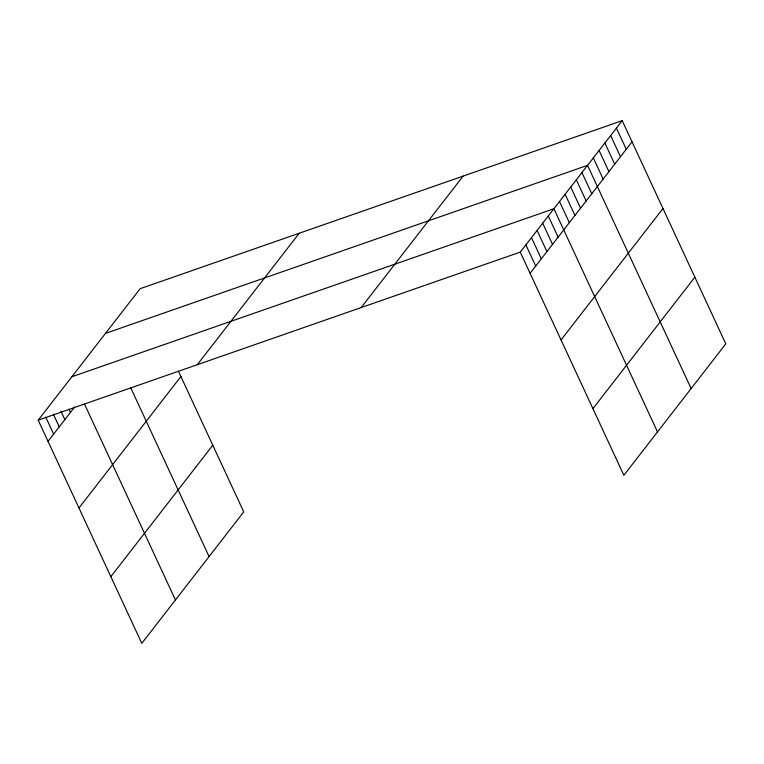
<?xml version="1.0" encoding="UTF-8"?>
<svg xmlns="http://www.w3.org/2000/svg" width="764" height="764" viewBox="0 0 764 764"><rect width="100%" height="100%" fill="white"/><g stroke="black" fill="none" stroke-linecap="round" stroke-linejoin="round"><path stroke-width="1.15" d="M178.489 371.333L243.735 511.89L141.798 643.345L38.2 420.162L140.137 288.697L622.202 120.655L725.8 343.838L623.863 475.303L520.265 252.11L622.202 120.655M48.027 441.334L74.662 406.992M78.969 507.993L180.915 376.537M197.284 364.705L299.221 233.249M110.856 576.677L212.793 445.221M361.181 307.567L463.118 176.112M530.092 273.292L632.029 141.827M561.034 339.951L662.971 208.496M592.921 408.635L694.858 277.179M105.48 333.4L587.545 165.349L691.143 388.542M71.835 376.776L553.9 208.734L657.498 431.918M38.2 420.162L520.265 252.11M616.424 128.104L626.251 149.276M610.646 135.553L620.473 156.725M604.868 143.002L614.695 164.174M599.091 150.451L608.927 171.623M593.322 157.9L603.149 179.072M581.939 172.578L591.766 193.76M576.333 179.817L586.16 200.989M570.718 187.046L580.554 208.219M565.112 194.276L574.948 215.448M559.506 201.505L569.333 222.677M548.294 215.964L558.121 237.136M542.688 223.193L552.515 244.365M537.082 230.422L546.909 251.595M531.477 237.652L541.304 258.824M525.871 244.881L535.698 266.053M130.778 387.902L209.078 556.584M84.565 404.204L175.443 599.96M68.98 409.237L70.45 412.407M60.919 411.175L64.844 419.637M53.346 414.164L59.239 426.875M45.773 417.163L53.633 434.105"/></g></svg>
